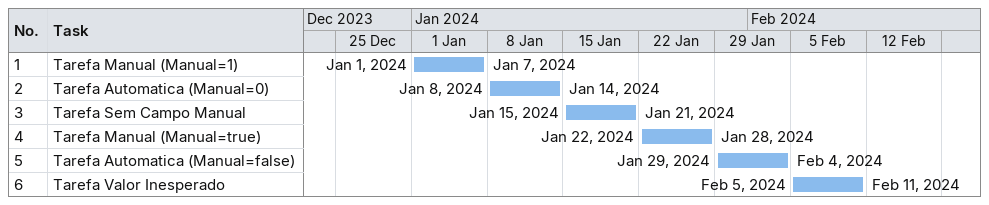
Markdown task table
| ID | Task | Start | Finish |
|---|---|---|---|
| 1 | Tarefa Manual (Manual=1) | 2024-01-01 | 2024-01-07 |
| 2 | Tarefa Automatica (Manual=0) | 2024-01-08 | 2024-01-14 |
| 3 | Tarefa Sem Campo Manual | 2024-01-15 | 2024-01-21 |
| 4 | Tarefa Manual (Manual=true) | 2024-01-22 | 2024-01-28 |
| 5 | Tarefa Automatica (Manual=false) | 2024-01-29 | 2024-02-04 |
| 6 | Tarefa Valor Inesperado | 2024-02-05 | 2024-02-11 |
